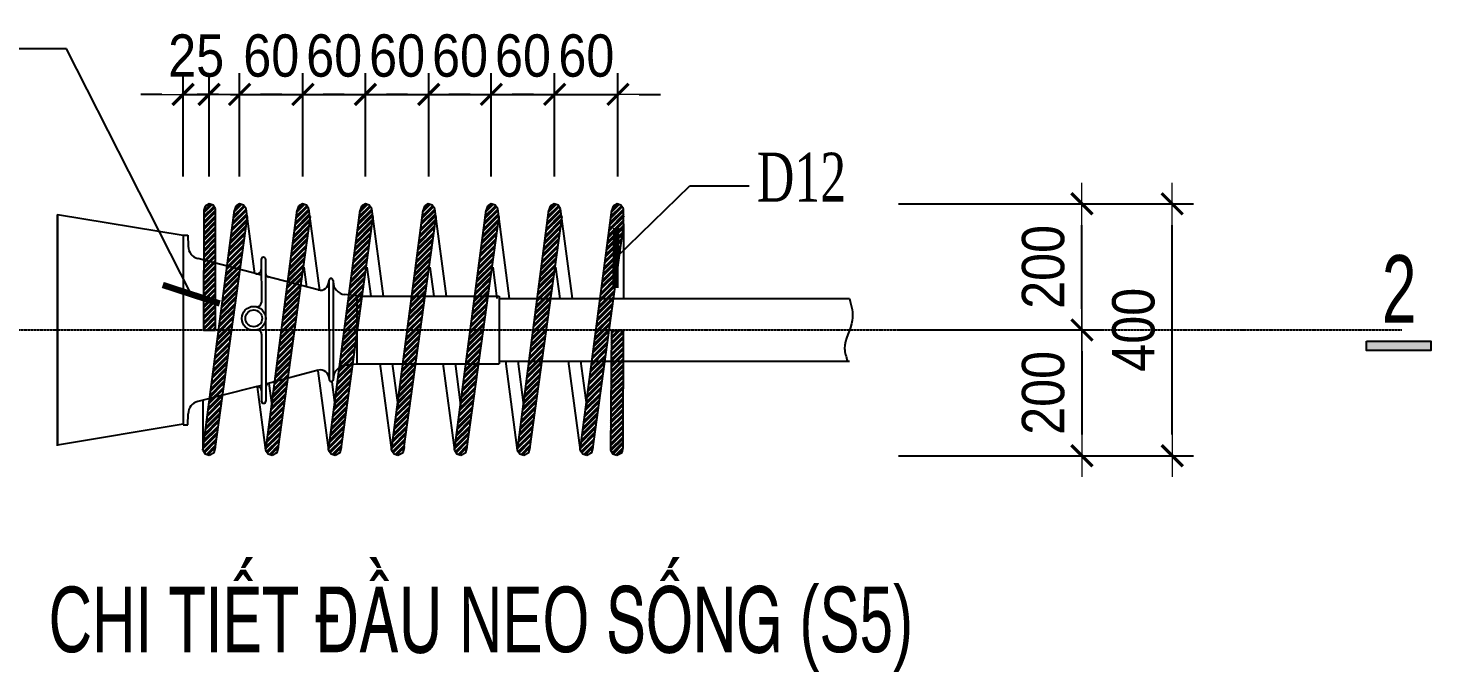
# Model space of a CAD drawing. Header units: millimetres. Extents: x 408913 to 1237273, y -191467 to -86666.
# Drawn here: x 1133061 to 1139683, y -161573 to -158532 of the extents above; entities that cross this region are included whole.
import ezdxf
from ezdxf.enums import TextEntityAlignment as Align

# ---------------------------------------------------------------- set-up
doc = ezdxf.new("R2010")
doc.units = ezdxf.units.MM
doc.header["$LTSCALE"] = 35
doc.header["$PDMODE"] = 3
doc.linetypes.add('CENTER', pattern=[2, 1.25, -0.25, 0.25, -0.25])
for name, color, linetype in [('CONC_OUTLINE', 2, 'Continuous'), ('Dimension', 253, 'Continuous'), ('Hatch', 8, 'Continuous'), ('REINFT', 4, 'Continuous'), ('TEXT', 4, 'Continuous'), ('TXT-ST2', 7, 'Continuous')]:
    doc.layers.add(name, color=color, linetype=linetype)
doc.layers.add('NDC_S_DIM', color=1, linetype='Continuous', lineweight=9)
doc.styles.add('2F', font='')
doc.styles.add('DIM', font='romans.shx', dxfattribs={"width": 0.55, "bigfont": 'vns.shx'})
doc.styles.add('NDC_ARIAL', font='arial.ttf', dxfattribs={"width": 0.85})
doc.styles.add('VNTIMEH', font='vntimeh.shx', dxfattribs={"width": 0.8, "bigfont": 'vns.shx'})
doc.styles.get('2F').set_extended_font_data('.VnArial NarrowH')
doc.dimstyles.new('A2_1-10', dxfattribs={"dimscale": 100, "dimtxt": 2, "dimasz": 1, "dimexe": 1, "dimexo": 0, "dimgap": 0.8, "dimtad": 1, "dimdec": 0, "dimlfac": 0.1, "dimdsep": 46, "dimtxsty": 'NDC_ARIAL', "dimblk": 'DIMMARK', "dimcen": 49999.938995, "dimdle": 1.5, "dimclrd": 1, "dimclre": 1, "dimclrt": 3, "dimadec": 0, "dimazin": 0, "dimtfac": 1, "dimtdec": 0, "dimtix": 1, "dimtmove": 2, "dimatfit": 3, "dimfxl": 1, "dimarcsym": 0})
doc.dimstyles.new('VSC 1-200', dxfattribs={"dimscale": 200, "dimtxt": 2, "dimasz": 1, "dimexe": 0.8, "dimexo": 1, "dimgap": 1, "dimtad": 1, "dimdec": 0, "dimzin": 0, "dimdsep": 46, "dimtxsty": 'DIM', "dimblk1": 'ARCHTICK', "dimblk2": 'ARCHTICK', "dimsah": 1, "dimcen": -0.2, "dimdle": 0.8, "dimclrd": 9, "dimclre": 9, "dimclrt": 2, "dimadec": 0, "dimazin": 0, "dimtfac": 1, "dimtdec": 0, "dimtmove": 0, "dimatfit": 3, "dimldrblk": 'ARCHTICK', "dimfxl": 4, "dimfxlon": 1, "dimtolj": 1, "dimtzin": 0, "dimarcsym": 0})
pattern_1 = [(45, (507989.88, -91849.741), (-13.1256696, 13.1256696), []), (45, (507989.88, -91840.46), (-13.1256696, 13.1256696), [])]

# ---------------------------------------------------------------- blocks, each defined once
blk = doc.blocks.new('GHT')
at = {"color": 2}
for p, q in [((357261.2, 12228.7), (357261.2, 12562.8)), ((357321, 12228.7), (357321, 12562.8)), ((357258.9, 12228.7), (357323.3, 12228.7)), ((357258.9, 12092.8), (357258.9, 12228.7)), ((357323.3, 12092.8), (357323.3, 12228.7)), ((357258.5, 12092.8), (357257.3, 12081.2)), ((357258.5, 12092.8), (357323.7, 12092.8)), ((357323.7, 12092.9), (357325, 12081.4)), ((357244, 12070.3), (357338.3, 12070.5)), ((357252.9, 12056), (357239.8, 12005.9)), ((357244, 12066.2), (357338.3, 12066.5)), ((357329.5, 12056.2), (357342.8, 12006.1)), ((357223.7, 12005.8), (357359, 12006.2)), ((357223.7, 12001.8), (357264.8, 12001.9)), ((357238.8, 12001.8), (357236.7, 11993.9)), ((357295.1, 12001.9), (357359.1, 12002.1)), ((357343.9, 12002.1), (357346, 11994.2)), ((357236.7, 11993.9), (357223, 11941.2)), ((357346, 11994.2), (357359.2, 11941.2)), ((357201.1, 11927.3), (357181.1, 11807.4)), ((357200.7, 11931.7), (357211.2, 11932.1)), ((357200.7, 11927.3), (357200.7, 11931.7)), ((357200.7, 11927.4), (357381.5, 11927.4)), ((357381.5, 11931.7), (357371, 11932.1)), ((357381.1, 11927.4), (357401.1, 11807.4)), ((357381.5, 11927.4), (357381.5, 11931.7)), ((357180.7, 11807.4), (357400.7, 11807.4))]:
    blk.add_line(p, q, dxfattribs=at)
for radius in [11.4, 7.98]:
    blk.add_circle((357280, 11994.6), radius, dxfattribs=at)
for centre, radius, start, end in [((357245.1, 12082.5), 12.2, 270.145, 353.8622), ((357337.1, 12082.8), 12.2, 186.4278, 270.145), ((357244, 12068.3), 2.04, 90.145, 270.145), ((357338.3, 12068.5), 2.04, 270.145, 90.145), ((357245, 12058.1), 8.15, 345.4243, 90.145), ((357337.4, 12058.3), 8.15, 90.145, 194.8658), ((357223.7, 12003.8), 2.04, 90.145, 270.145), ((357233.5, 11997.6), 4.07, 345.4243, 90.145), ((357236.7, 12010), 4.07, 270.145, 345.4243), ((357264.8, 11997.8), 4.07, 347.9918, 90.145), ((357295.1, 11997.9), 4.07, 90.145, 192.2982), ((357345.7, 12010.2), 4.07, 194.8658, 270.145), ((357349.2, 11998), 4.07, 90.145, 194.8658), ((357359, 12004.1), 2.04, 270.145, 90.145), ((357211.2, 11944.3), 12.2, 270, 345.4243), ((357371, 11944.3), 12.2, 194.5757, 270)]:
    blk.add_arc(centre, radius, start, end, dxfattribs=at)
blk.add_open_spline([(357261.2, 12562.8), (357268.2, 12564.6), (357284.4, 12568.7), (357303.7, 12555.2), (357316.7, 12559.5), (357320.7, 12560.8)], degree=3, knots=[0.602049, 0.602049, 0.602049, 0.602049, 21.547376, 49.488192, 61.520384, 61.520384, 61.520384, 61.520384], dxfattribs=at)
blk = doc.blocks.new('DIMMARK')
at = {"layer": 'NDC_S_DIM', "color": 1}
blk.add_line((-1.5, 0), (1, 0), dxfattribs=at)
at = {"layer": 'NDC_S_DIM', "color": 2, "const_width": 0.15}
blk.add_lwpolyline([(-0.5, -0.5), (0.5, 0.5)], dxfattribs=at)
blk = doc.blocks.new('*D431')
at = {"layer": 'DEFPOINTS', "color": 0, "transparency": 16777216}
for p in [(1137169.2, -159958), (1137169.2, -160551.8), (1138035.3, -160551.8)]:
    blk.add_point(p, dxfattribs=at)
at = {"layer": 'NDC_S_DIM', "color": 1, "lineweight": -2, "transparency": 16777216}
for p, q in [((1137169.2, -159958), (1138135.3, -159958)), ((1138035.3, -160058), (1138035.3, -160451.8)), ((1137169.2, -160551.8), (1138135.3, -160551.8))]:
    blk.add_line(p, q, dxfattribs=at)
at = {"layer": 'NDC_S_DIM', "color": 1, "lineweight": -2, "transparency": 16777216, "xscale": 100, "yscale": 100, "zscale": 100}
for p, rotation in [((1138035.3, -159958), 90), ((1138035.3, -160551.8), 270)]:
    blk.add_blockref('DIMMARK', p, dxfattribs=dict(at, rotation=rotation))
at = {"layer": 'NDC_S_DIM', "color": 3, "transparency": 16777216, "insert": (1137853.2, -160254.9), "char_height": 200, "attachment_point": 5, "rotation": 90, "style": 'NDC_ARIAL'}
blk.add_mtext('200', dxfattribs=at)
blk = doc.blocks.new('*D432')
at = {"layer": 'DEFPOINTS', "color": 0, "transparency": 16777216}
for p in [(1137169.2, -159362.3), (1138035.3, -159362.3), (1137169.2, -159958)]:
    blk.add_point(p, dxfattribs=at)
at = {"layer": 'NDC_S_DIM', "color": 1, "lineweight": -2, "transparency": 16777216}
for p, q in [((1137169.2, -159362.3), (1138135.3, -159362.3)), ((1138035.3, -159858), (1138035.3, -159462.3)), ((1137169.2, -159958), (1138135.3, -159958))]:
    blk.add_line(p, q, dxfattribs=at)
at = {"layer": 'NDC_S_DIM', "color": 1, "lineweight": -2, "transparency": 16777216, "xscale": 100, "yscale": 100, "zscale": 100}
for p, rotation in [((1138035.3, -159362.3), 90), ((1138035.3, -159958), 270)]:
    blk.add_blockref('DIMMARK', p, dxfattribs=dict(at, rotation=rotation))
at = {"layer": 'NDC_S_DIM', "color": 3, "transparency": 16777216, "insert": (1137853.2, -159660.1), "char_height": 200, "attachment_point": 5, "rotation": 90, "style": 'NDC_ARIAL'}
blk.add_mtext('200', dxfattribs=at)
blk = doc.blocks.new('*D433')
at = {"layer": 'DEFPOINTS', "color": 0, "transparency": 16777216}
for p in [(1137876.6, -159362.3), (1138461.3, -159362.3), (1137876.6, -160551.8)]:
    blk.add_point(p, dxfattribs=at)
at = {"layer": 'NDC_S_DIM', "color": 1, "lineweight": -2, "transparency": 16777216}
for p, q in [((1137876.6, -159362.3), (1138561.3, -159362.3)), ((1138461.3, -160451.8), (1138461.3, -159462.3)), ((1137876.6, -160551.8), (1138561.3, -160551.8))]:
    blk.add_line(p, q, dxfattribs=at)
at = {"layer": 'NDC_S_DIM', "color": 1, "lineweight": -2, "transparency": 16777216, "xscale": 100, "yscale": 100, "zscale": 100}
for p, rotation in [((1138461.3, -159362.3), 90), ((1138461.3, -160551.8), 270)]:
    blk.add_blockref('DIMMARK', p, dxfattribs=dict(at, rotation=rotation))
at = {"layer": 'NDC_S_DIM', "color": 3, "transparency": 16777216, "insert": (1138279.2, -159957), "char_height": 200, "attachment_point": 5, "rotation": 90, "style": 'NDC_ARIAL'}
blk.add_mtext('400', dxfattribs=at)
blk = doc.blocks.new('_ArchTick')
at = {"color": 0, "linetype": 'ByBlock', "const_width": 0.15}
blk.add_lwpolyline([(-0.5, -0.5), (0.5, 0.5)], dxfattribs=at)
blk = doc.blocks.new('*D487')
at = {"layer": 'DEFPOINTS', "color": 0, "transparency": 16777216}
for p in [(1133915.5, -158845.5), (1133792.8, -159233, 2.2), (1133915.5, -159233, 2.2)]:
    blk.add_point(p, dxfattribs=at)
at = {"layer": 'NDC_S_DIM', "color": 1, "lineweight": -2, "transparency": 16777216}
for p, q in [((1133792.8, -159233), (1133792.8, -158745.5)), ((1133915.5, -159233), (1133915.5, -158745.5)), ((1133692.8, -158845.5), (1133592.8, -158845.5)), ((1133792.8, -158845.5), (1133915.5, -158845.5)), ((1134015.5, -158845.5), (1134115.5, -158845.5))]:
    blk.add_line(p, q, dxfattribs=at)
at = {"layer": 'NDC_S_DIM', "color": 1, "lineweight": -2, "transparency": 16777216, "xscale": 100, "yscale": 100, "zscale": 100}
blk.add_blockref('DIMMARK', (1133792.8, -158845.5), dxfattribs=at)
at = {"layer": 'NDC_S_DIM', "color": 1, "lineweight": -2, "transparency": 16777216, "xscale": 100, "yscale": 100, "zscale": 100, "rotation": 180}
blk.add_blockref('DIMMARK', (1133915.5, -158845.5), dxfattribs=at)
at = {"layer": 'NDC_S_DIM', "color": 3, "transparency": 16777216, "insert": (1133854.1, -158663.4), "char_height": 200, "attachment_point": 5, "style": 'NDC_ARIAL'}
blk.add_mtext('25', dxfattribs=at)
blk = doc.blocks.new('*D488')
at = {"layer": 'DEFPOINTS', "color": 0, "transparency": 16777216}
for p in [(1134358, -158845.5), (1134059, -159233, 2.2), (1134358, -159233, 2.2)]:
    blk.add_point(p, dxfattribs=at)
at = {"layer": 'NDC_S_DIM', "color": 1, "lineweight": -2, "transparency": 16777216}
for p, q in [((1134059, -159233), (1134059, -158745.5)), ((1134358, -159233), (1134358, -158745.5)), ((1133959, -158845.5), (1133859, -158845.5)), ((1134059, -158845.5), (1134358, -158845.5)), ((1134458, -158845.5), (1134558, -158845.5))]:
    blk.add_line(p, q, dxfattribs=at)
at = {"layer": 'NDC_S_DIM', "color": 1, "lineweight": -2, "transparency": 16777216, "xscale": 100, "yscale": 100, "zscale": 100}
blk.add_blockref('DIMMARK', (1134059, -158845.5), dxfattribs=at)
at = {"layer": 'NDC_S_DIM', "color": 1, "lineweight": -2, "transparency": 16777216, "xscale": 100, "yscale": 100, "zscale": 100, "rotation": 180}
blk.add_blockref('DIMMARK', (1134358, -158845.5), dxfattribs=at)
at = {"layer": 'NDC_S_DIM', "color": 3, "transparency": 16777216, "insert": (1134208.5, -158663.4), "char_height": 200, "attachment_point": 5, "style": 'NDC_ARIAL'}
blk.add_mtext('60', dxfattribs=at)
blk = doc.blocks.new('*D489')
at = {"layer": 'DEFPOINTS', "color": 0, "transparency": 16777216}
for p in [(1134653.3, -158845.5), (1134358, -159233, 2.2), (1134653.3, -159233, 2.2)]:
    blk.add_point(p, dxfattribs=at)
at = {"layer": 'NDC_S_DIM', "color": 1, "lineweight": -2, "transparency": 16777216}
for p, q in [((1134358, -159233), (1134358, -158745.5)), ((1134653.3, -159233), (1134653.3, -158745.5)), ((1134258, -158845.5), (1134158, -158845.5)), ((1134358, -158845.5), (1134653.3, -158845.5)), ((1134753.3, -158845.5), (1134853.3, -158845.5))]:
    blk.add_line(p, q, dxfattribs=at)
at = {"layer": 'NDC_S_DIM', "color": 1, "lineweight": -2, "transparency": 16777216, "xscale": 100, "yscale": 100, "zscale": 100}
blk.add_blockref('DIMMARK', (1134358, -158845.5), dxfattribs=at)
at = {"layer": 'NDC_S_DIM', "color": 1, "lineweight": -2, "transparency": 16777216, "xscale": 100, "yscale": 100, "zscale": 100, "rotation": 180}
blk.add_blockref('DIMMARK', (1134653.3, -158845.5), dxfattribs=at)
at = {"layer": 'NDC_S_DIM', "color": 3, "transparency": 16777216, "insert": (1134505.6, -158663.4), "char_height": 200, "attachment_point": 5, "style": 'NDC_ARIAL'}
blk.add_mtext('60', dxfattribs=at)
blk = doc.blocks.new('*D490')
at = {"layer": 'DEFPOINTS', "color": 0, "transparency": 16777216}
for p in [(1134952.2, -158845.5), (1134653.3, -159233, 2.2), (1134952.2, -159233, 2.2)]:
    blk.add_point(p, dxfattribs=at)
at = {"layer": 'NDC_S_DIM', "color": 1, "lineweight": -2, "transparency": 16777216}
for p, q in [((1134653.3, -159233), (1134653.3, -158745.5)), ((1134952.2, -159233), (1134952.2, -158745.5)), ((1134553.3, -158845.5), (1134453.3, -158845.5)), ((1134653.3, -158845.5), (1134952.2, -158845.5)), ((1135052.2, -158845.5), (1135152.2, -158845.5))]:
    blk.add_line(p, q, dxfattribs=at)
at = {"layer": 'NDC_S_DIM', "color": 1, "lineweight": -2, "transparency": 16777216, "xscale": 100, "yscale": 100, "zscale": 100}
blk.add_blockref('DIMMARK', (1134653.3, -158845.5), dxfattribs=at)
at = {"layer": 'NDC_S_DIM', "color": 1, "lineweight": -2, "transparency": 16777216, "xscale": 100, "yscale": 100, "zscale": 100, "rotation": 180}
blk.add_blockref('DIMMARK', (1134952.2, -158845.5), dxfattribs=at)
at = {"layer": 'NDC_S_DIM', "color": 3, "transparency": 16777216, "insert": (1134802.7, -158663.4), "char_height": 200, "attachment_point": 5, "style": 'NDC_ARIAL'}
blk.add_mtext('60', dxfattribs=at)
blk = doc.blocks.new('*D491')
at = {"layer": 'DEFPOINTS', "color": 0, "transparency": 16777216}
for p in [(1135247.4, -158845.5), (1134952.2, -159233, 2.2), (1135247.4, -159233, 2.2)]:
    blk.add_point(p, dxfattribs=at)
at = {"layer": 'NDC_S_DIM', "color": 1, "lineweight": -2, "transparency": 16777216}
for p, q in [((1134952.2, -159233), (1134952.2, -158745.5)), ((1135247.4, -159233), (1135247.4, -158745.5)), ((1134852.2, -158845.5), (1134752.2, -158845.5)), ((1134952.2, -158845.5), (1135247.4, -158845.5)), ((1135347.4, -158845.5), (1135447.4, -158845.5))]:
    blk.add_line(p, q, dxfattribs=at)
at = {"layer": 'NDC_S_DIM', "color": 1, "lineweight": -2, "transparency": 16777216, "xscale": 100, "yscale": 100, "zscale": 100}
blk.add_blockref('DIMMARK', (1134952.2, -158845.5), dxfattribs=at)
at = {"layer": 'NDC_S_DIM', "color": 1, "lineweight": -2, "transparency": 16777216, "xscale": 100, "yscale": 100, "zscale": 100, "rotation": 180}
blk.add_blockref('DIMMARK', (1135247.4, -158845.5), dxfattribs=at)
at = {"layer": 'NDC_S_DIM', "color": 3, "transparency": 16777216, "insert": (1135099.8, -158663.4), "char_height": 200, "attachment_point": 5, "style": 'NDC_ARIAL'}
blk.add_mtext('60', dxfattribs=at)
blk = doc.blocks.new('*D492')
at = {"layer": 'DEFPOINTS', "color": 0, "transparency": 16777216}
for p in [(1135546.3, -158845.5), (1135247.4, -159233, 2.2), (1135546.3, -159233, 2.2)]:
    blk.add_point(p, dxfattribs=at)
at = {"layer": 'NDC_S_DIM', "color": 1, "lineweight": -2, "transparency": 16777216}
for p, q in [((1135247.4, -159233), (1135247.4, -158745.5)), ((1135546.3, -159233), (1135546.3, -158745.5)), ((1135147.4, -158845.5), (1135047.4, -158845.5)), ((1135247.4, -158845.5), (1135546.3, -158845.5)), ((1135646.3, -158845.5), (1135746.3, -158845.5))]:
    blk.add_line(p, q, dxfattribs=at)
at = {"layer": 'NDC_S_DIM', "color": 1, "lineweight": -2, "transparency": 16777216, "xscale": 100, "yscale": 100, "zscale": 100}
blk.add_blockref('DIMMARK', (1135247.4, -158845.5), dxfattribs=at)
at = {"layer": 'NDC_S_DIM', "color": 1, "lineweight": -2, "transparency": 16777216, "xscale": 100, "yscale": 100, "zscale": 100, "rotation": 180}
blk.add_blockref('DIMMARK', (1135546.3, -158845.5), dxfattribs=at)
at = {"layer": 'NDC_S_DIM', "color": 3, "transparency": 16777216, "insert": (1135396.8, -158663.4), "char_height": 200, "attachment_point": 5, "style": 'NDC_ARIAL'}
blk.add_mtext('60', dxfattribs=at)
blk = doc.blocks.new('*D493')
at = {"layer": 'DEFPOINTS', "color": 0, "transparency": 16777216}
for p in [(1135845.3, -158845.5), (1135546.3, -159233, 2.2), (1135845.3, -159233, 2.2)]:
    blk.add_point(p, dxfattribs=at)
at = {"layer": 'NDC_S_DIM', "color": 1, "lineweight": -2, "transparency": 16777216}
for p, q in [((1135546.3, -159233), (1135546.3, -158745.5)), ((1135845.3, -159233), (1135845.3, -158745.5)), ((1135446.3, -158845.5), (1135346.3, -158845.5)), ((1135546.3, -158845.5), (1135845.3, -158845.5)), ((1135945.3, -158845.5), (1136045.3, -158845.5))]:
    blk.add_line(p, q, dxfattribs=at)
at = {"layer": 'NDC_S_DIM', "color": 1, "lineweight": -2, "transparency": 16777216, "xscale": 100, "yscale": 100, "zscale": 100}
blk.add_blockref('DIMMARK', (1135546.3, -158845.5), dxfattribs=at)
at = {"layer": 'NDC_S_DIM', "color": 1, "lineweight": -2, "transparency": 16777216, "xscale": 100, "yscale": 100, "zscale": 100, "rotation": 180}
blk.add_blockref('DIMMARK', (1135845.3, -158845.5), dxfattribs=at)
at = {"layer": 'NDC_S_DIM', "color": 3, "transparency": 16777216, "insert": (1135695.8, -158663.4), "char_height": 200, "attachment_point": 5, "style": 'NDC_ARIAL'}
blk.add_mtext('60', dxfattribs=at)

msp = doc.modelspace()

# ---------------------------------------------------------------- hatches: boundary and pattern name
at = {"layer": 'Dimension', "ltscale": 200}
h = msp.add_hatch(color=1, dxfattribs=at)
h.dxf.hatch_style = 1
h.paths.add_polyline_path([(1139378, -160010.5), (1139682.7, -160010.5), (1139682.7, -160054.2), (1139378, -160054.2)])
at = {"layer": 'REINFT'}
h = msp.add_hatch(dxfattribs=at)
h.set_pattern_fill('STEEL', color=251, scale=148.5, style=0)
h.set_pattern_definition([(45, (508216.712, -100056.655), (-13.1256696, 13.1256696), []), (45, (508216.712, -100047.373), (-13.1256696, 13.1256696), [])])
h.paths.add_polyline_path([(1133885.5, -160525.7), (1133897.2, -160543.3), (1133915.5, -160549.4), (1133939.8, -160537.2), (1133945.9, -160512.8), (1133945.9, -160494), (1134094.5, -159423.7), (1134089.5, -159386.2), (1134077.3, -159367.9), (1134059, -159361.9), (1134040.7, -159374), (1134034.6, -159392.3)])
h = msp.add_hatch(dxfattribs=at)
h.set_pattern_fill('STEEL', color=251, scale=148.5, style=0)
h.set_pattern_definition(pattern_1)
h.paths.add_polyline_path([(1133945.9, -159386.2), (1133933.7, -159367.9), (1133915.5, -159361.9), (1133897.2, -159374), (1133891.1, -159392.3), (1133889.6, -159660.4), (1133945.9, -159675.1)])
h.paths.add_polyline_path([(1133888, -159955.6), (1133945.9, -159955.6), (1133945.9, -159918.8, -0.074091), (1133943.5, -159902.4, -0.074091), (1133945.9, -159885.9), (1133945.9, -159675.1), (1133889.6, -159660.4)])
h = msp.add_hatch(dxfattribs=at)
h.set_pattern_fill('STEEL', color=251, scale=148.5, style=0)
h.set_pattern_definition([(45, (508513.712, -100056.655), (-13.1256696, 13.1256696), []), (45, (508513.712, -100047.373), (-13.1256696, 13.1256696), [])])
h.paths.add_polyline_path([(1134182.5, -160525.7), (1134194.2, -160543.3), (1134212.5, -160549.4), (1134236.8, -160537.2), (1134242.9, -160512.8), (1134242.9, -160494), (1134391.5, -159423.7), (1134386.5, -159386.2), (1134374.3, -159367.9), (1134356, -159361.9), (1134337.7, -159374), (1134331.6, -159392.3)])
h = msp.add_hatch(dxfattribs=at)
h.set_pattern_fill('STEEL', color=251, scale=148.5, style=0)
h.set_pattern_definition([(45, (508810.712, -100056.655), (-13.1256696, 13.1256696), []), (45, (508810.712, -100047.373), (-13.1256696, 13.1256696), [])])
h.paths.add_polyline_path([(1134479.5, -160525.7), (1134491.2, -160543.3), (1134509.5, -160549.4), (1134533.8, -160537.2), (1134539.9, -160512.8), (1134539.9, -160494), (1134688.5, -159423.7), (1134683.5, -159386.2), (1134671.3, -159367.9), (1134653, -159361.9), (1134634.7, -159374), (1134628.6, -159392.3)])
h = msp.add_hatch(dxfattribs=at)
h.set_pattern_fill('STEEL', color=251, scale=148.5, style=0)
h.set_pattern_definition([(45, (509107.712, -100056.655), (-13.1256696, 13.1256696), []), (45, (509107.712, -100047.373), (-13.1256696, 13.1256696), [])])
h.paths.add_polyline_path([(1134776.5, -160525.7), (1134788.2, -160543.3), (1134806.5, -160549.4), (1134830.8, -160537.2), (1134836.9, -160512.8), (1134836.9, -160494), (1134985.5, -159423.7), (1134980.5, -159386.2), (1134968.3, -159367.9), (1134950, -159361.9), (1134931.7, -159374), (1134925.6, -159392.3)])
h = msp.add_hatch(dxfattribs=at)
h.set_pattern_fill('STEEL', color=251, scale=148.5, style=0)
h.set_pattern_definition([(45, (509404.712, -100056.655), (-13.1256696, 13.1256696), []), (45, (509404.712, -100047.373), (-13.1256696, 13.1256696), [])])
h.paths.add_polyline_path([(1135073.5, -160525.7), (1135085.2, -160543.3), (1135103.5, -160549.4), (1135127.8, -160537.2), (1135133.9, -160512.8), (1135133.9, -160494), (1135282.5, -159423.7), (1135277.5, -159386.2), (1135265.3, -159367.9), (1135247, -159361.9), (1135228.7, -159374), (1135222.6, -159392.3)])
h = msp.add_hatch(dxfattribs=at)
h.set_pattern_fill('STEEL', color=251, scale=148.5, style=0)
h.set_pattern_definition([(45, (509701.712, -100056.655), (-13.1256696, 13.1256696), []), (45, (509701.712, -100047.373), (-13.1256696, 13.1256696), [])])
h.paths.add_polyline_path([(1135370.5, -160525.7), (1135382.2, -160543.3), (1135400.5, -160549.4), (1135424.8, -160537.2), (1135430.9, -160512.8), (1135430.9, -160494), (1135579.5, -159423.7), (1135574.5, -159386.2), (1135562.3, -159367.9), (1135544, -159361.9), (1135525.7, -159374), (1135519.6, -159392.3)])
h = msp.add_hatch(dxfattribs=at)
h.set_pattern_fill('STEEL', color=251, scale=148.5, style=0)
h.set_pattern_definition([(45, (509998.712, -100056.655), (-13.1256696, 13.1256696), []), (45, (509998.712, -100047.373), (-13.1256696, 13.1256696), [])])
h.paths.add_polyline_path([(1135667.5, -160525.7), (1135679.2, -160543.3), (1135697.5, -160549.4), (1135721.8, -160537.2), (1135727.9, -160512.8), (1135727.9, -160494), (1135876.5, -159423.7), (1135871.5, -159386.2), (1135859.3, -159367.9), (1135841, -159361.9), (1135822.7, -159374), (1135816.6, -159392.3)])
h = msp.add_hatch(dxfattribs=at)
h.set_pattern_fill('STEEL', color=251, scale=148.5, style=0)
h.set_pattern_definition(pattern_1)
h.paths.add_polyline_path([(1135870.8, -160105.5), (1135812.9, -160105.5), (1135809.5, -160525), (1135821.7, -160543.3), (1135840, -160549.4), (1135864.4, -160537.2), (1135870.5, -160512.8)])
h.paths.add_polyline_path([(1135871, -159960.6), (1135814.1, -159960.6), (1135812.9, -160105.5), (1135870.8, -160105.5)])

# ---------------------------------------------------------------- linework, layer by layer
at = {"color": 251, "linetype": 'CENTER', "ltscale": 0.1}
msp.add_line((1131239.6, -159958, 2.2), (1139544.7, -159958, 2.2), dxfattribs=at)
at = {"layer": 'CONC_OUTLINE'}
msp.add_line((1133199.3, -160504.6, 2.2), (1133199.3, -159415.6, 2.2), dxfattribs=at)
at = {"layer": 'Dimension', "color": 1, "ltscale": 200, "elevation": 2.2}
msp.add_lwpolyline([(1139378, -160010.5), (1139682.7, -160010.5), (1139682.7, -160054.2), (1139378, -160054.2)], close=True, dxfattribs=at)
at = {"layer": 'REINFT'}
for p, q in [((1133885.5, -160525.7, 2.2), (1134034.6, -159392.3, 2.2)), ((1133891.1, -159392.3, 2.2), (1133888, -159958.7, 2.2)), ((1133897.2, -159374, 2.2), (1133891.1, -159392.3, 2.2)), ((1133915.5, -159361.9, 2.2), (1133897.2, -159374, 2.2)), ((1133933.7, -159367.9, 2.2), (1133915.5, -159361.9, 2.2)), ((1133945.9, -159386.2, 2.2), (1133933.7, -159367.9, 2.2)), ((1133945.9, -159958.7, 2.2), (1133945.9, -159386.2, 2.2)), ((1134040.7, -159374, 2.2), (1134034.6, -159392.3, 2.2)), ((1134059, -159361.9, 2.2), (1134040.7, -159374, 2.2)), ((1134077.3, -159367.9, 2.2), (1134059, -159361.9, 2.2)), ((1134089.5, -159386.2, 2.2), (1134077.3, -159367.9, 2.2)), ((1134130.4, -159692.7, 2.2), (1134089.5, -159386.2, 2.2)), ((1134182.5, -160525.7, 2.2), (1134331.6, -159392.3, 2.2)), ((1134337.7, -159374, 2.2), (1134331.6, -159392.3, 2.2)), ((1134356, -159361.9, 2.2), (1134337.7, -159374, 2.2)), ((1134374.3, -159367.9, 2.2), (1134356, -159361.9, 2.2)), ((1134386.5, -159386.2, 2.2), (1134374.3, -159367.9, 2.2)), ((1134437.9, -159771.8, 2.2), (1134386.5, -159386.2, 2.2)), ((1134479.5, -160525.7, 2.2), (1134628.6, -159392.3, 2.2)), ((1134634.7, -159374, 2.2), (1134628.6, -159392.3, 2.2)), ((1134653, -159361.9, 2.2), (1134634.7, -159374, 2.2)), ((1134671.3, -159367.9, 2.2), (1134653, -159361.9, 2.2)), ((1134683.5, -159386.2, 2.2), (1134671.3, -159367.9, 2.2)), ((1134738.4, -159798.1, 2.2), (1134683.5, -159386.2, 2.2)), ((1134776.5, -160525.7, 2.2), (1134925.6, -159392.3, 2.2)), ((1134931.7, -159374, 2.2), (1134925.6, -159392.3, 2.2)), ((1134950, -159361.9, 2.2), (1134931.7, -159374, 2.2)), ((1134968.3, -159367.9, 2.2), (1134950, -159361.9, 2.2)), ((1134980.5, -159386.2, 2.2), (1134968.3, -159367.9, 2.2)), ((1135035.4, -159798.1, 2.2), (1134980.5, -159386.2, 2.2)), ((1135073.5, -160525.7, 2.2), (1135222.6, -159392.3, 2.2)), ((1135228.7, -159374, 2.2), (1135222.6, -159392.3, 2.2)), ((1135247, -159361.9, 2.2), (1135228.7, -159374, 2.2)), ((1135265.3, -159367.9, 2.2), (1135247, -159361.9, 2.2)), ((1135277.5, -159386.2, 2.2), (1135265.3, -159367.9, 2.2)), ((1135333.9, -159809.5, 2.2), (1135277.5, -159386.2, 2.2)), ((1135370.5, -160525.7, 2.2), (1135519.6, -159392.3, 2.2)), ((1135525.7, -159374, 2.2), (1135519.6, -159392.3, 2.2)), ((1135544, -159361.9, 2.2), (1135525.7, -159374, 2.2)), ((1135562.3, -159367.9, 2.2), (1135544, -159361.9, 2.2)), ((1135574.5, -159386.2, 2.2), (1135562.3, -159367.9, 2.2)), ((1135630.9, -159809.5, 2.2), (1135574.5, -159386.2, 2.2)), ((1135667.5, -160525.7, 2.2), (1135816.6, -159392.3, 2.2)), ((1135822.7, -159374, 2.2), (1135816.6, -159392.3, 2.2)), ((1135841, -159361.9, 2.2), (1135822.7, -159374, 2.2)), ((1135859.3, -159367.9, 2.2), (1135841, -159361.9, 2.2)), ((1135871.5, -159386.2, 2.2), (1135859.3, -159367.9, 2.2)), ((1135871.4, -159456.7, 2.2), (1135871.5, -159386.2, 2.2)), ((1134094.8, -159421.6, 2.2), (1133942.5, -160518.9, 2.2)), ((1134391.8, -159421.6, 2.2), (1134239.5, -160518.9, 2.2)), ((1134688.8, -159421.6, 2.2), (1134536.5, -160518.9, 2.2)), ((1134985.8, -159421.6, 2.2), (1134833.5, -160518.9, 2.2)), ((1135282.8, -159421.6, 2.2), (1135130.5, -160518.9, 2.2)), ((1135579.8, -159421.6, 2.2), (1135427.5, -160518.9, 2.2)), ((1135871.4, -159456.7, 2.2), (1135724.5, -160518.9, 2.2)), ((1135871.4, -159456.7, 2.2), (1135871.4, -159809.5, 2.2)), ((1134362.8, -159660.7, 2.2), (1134375.7, -159756.5, 2.2)), ((1134659.8, -159660.7, 2.2), (1134678.3, -159798.1, 2.2)), ((1134956.8, -159660.7, 2.2), (1134975.3, -159798.1, 2.2)), ((1135253.8, -159660.7, 2.2), (1135273.8, -159809.5, 2.2)), ((1135550.8, -159660.7, 2.2), (1135570.8, -159809.5, 2.2)), ((1133888, -159958.7, 2.2), (1133945.9, -159958.7, 2.2)), ((1135814.1, -159960.6, 2.2), (1135809.5, -160525, 2.2)), ((1135814.1, -159960.6, 2.2), (1135870.6, -159960.6, 2.2)), ((1135870.5, -160512.8, 2.2), (1135871, -159960.6, 2.2)), ((1135871, -159960.6, 2.2), (1135871, -159963.1, 2.2)), ((1134721.1, -160116.8, 2.2), (1134776, -160525, 2.2)), ((1134807.1, -160313.2, 2.2), (1134780.9, -160116.8, 2.2)), ((1135018.1, -160116.8, 2.2), (1135073, -160525, 2.2)), ((1135104.1, -160313.2, 2.2), (1135077.9, -160116.8, 2.2)), ((1135313.6, -160105.5, 2.2), (1135370, -160525, 2.2)), ((1135401.1, -160313.2, 2.2), (1135373.4, -160105.5, 2.2)), ((1135610.6, -160105.5, 2.2), (1135667, -160525, 2.2)), ((1135698.1, -160313.2, 2.2), (1135670.4, -160105.5, 2.2)), ((1134428.7, -160150.5, 2.2), (1134479, -160525, 2.2)), ((1134141.9, -160226.6, 2.2), (1134182, -160525, 2.2)), ((1134213.1, -160313.2, 2.2), (1134199.5, -160211.3, 2.2)), ((1134510.1, -160313.2, 2.2), (1134495.4, -160203, 2.2)), ((1133886.2, -160290.7, 2.2), (1133885, -160525, 2.2)), ((1133939.8, -160537.2, 2.2), (1133945.9, -160512.8, 2.2)), ((1133945.9, -160512.8, 2.2), (1133945.9, -160496.2, 2.2)), ((1134236.8, -160537.2, 2.2), (1134242.9, -160512.8, 2.2)), ((1134242.9, -160512.8, 2.2), (1134241.7, -160504.4, 2.2)), ((1134533.8, -160537.2, 2.2), (1134539.9, -160512.8, 2.2)), ((1134539.9, -160512.8, 2.2), (1134538.7, -160504.4, 2.2)), ((1134830.8, -160537.2, 2.2), (1134836.9, -160512.8, 2.2)), ((1134836.9, -160512.8, 2.2), (1134835.7, -160504.4, 2.2)), ((1135127.8, -160537.2, 2.2), (1135133.9, -160512.8, 2.2)), ((1135133.9, -160512.8, 2.2), (1135132.7, -160504.4, 2.2)), ((1135424.8, -160537.2, 2.2), (1135430.9, -160512.8, 2.2)), ((1135430.9, -160512.8, 2.2), (1135429.7, -160504.4, 2.2)), ((1135721.8, -160537.2, 2.2), (1135727.9, -160512.8, 2.2)), ((1135727.9, -160512.8, 2.2), (1135726.7, -160504.4, 2.2)), ((1135864.4, -160537.2, 2.2), (1135870.5, -160512.8, 2.2)), ((1133885, -160525, 2.2), (1133897.2, -160543.3, 2.2)), ((1133897.2, -160543.3, 2.2), (1133915.5, -160549.4, 2.2)), ((1133915.5, -160549.4, 2.2), (1133939.8, -160537.2, 2.2)), ((1134182, -160525, 2.2), (1134194.2, -160543.3, 2.2)), ((1134194.2, -160543.3, 2.2), (1134212.5, -160549.4, 2.2)), ((1134212.5, -160549.4, 2.2), (1134236.8, -160537.2, 2.2)), ((1134479, -160525, 2.2), (1134491.2, -160543.3, 2.2)), ((1134491.2, -160543.3, 2.2), (1134509.5, -160549.4, 2.2)), ((1134509.5, -160549.4, 2.2), (1134533.8, -160537.2, 2.2)), ((1134776, -160525, 2.2), (1134788.2, -160543.3, 2.2)), ((1134788.2, -160543.3, 2.2), (1134806.5, -160549.4, 2.2)), ((1134806.5, -160549.4, 2.2), (1134830.8, -160537.2, 2.2)), ((1135073, -160525, 2.2), (1135085.2, -160543.3, 2.2)), ((1135085.2, -160543.3, 2.2), (1135103.5, -160549.4, 2.2)), ((1135103.5, -160549.4, 2.2), (1135127.8, -160537.2, 2.2)), ((1135370, -160525, 2.2), (1135382.2, -160543.3, 2.2)), ((1135382.2, -160543.3, 2.2), (1135400.5, -160549.4, 2.2)), ((1135400.5, -160549.4, 2.2), (1135424.8, -160537.2, 2.2)), ((1135667, -160525, 2.2), (1135679.2, -160543.3, 2.2)), ((1135679.2, -160543.3, 2.2), (1135697.5, -160549.4, 2.2)), ((1135697.5, -160549.4, 2.2), (1135721.8, -160537.2, 2.2)), ((1135809.5, -160525, 2.2), (1135821.7, -160543.3, 2.2)), ((1135821.7, -160543.3, 2.2), (1135840, -160549.4, 2.2)), ((1135840, -160549.4, 2.2), (1135864.4, -160537.2, 2.2))]:
    msp.add_line(p, q, dxfattribs=at)

# ---------------------------------------------------------------- block references
at = {"layer": 'Dimension', "xscale": 4.95, "yscale": 4.95, "zscale": 4.95, "rotation": 270}
msp.add_blockref('GHT', (1074752.6, 1608633, 2.2), dxfattribs=at)

# ---------------------------------------------------------------- texts
at = {"layer": 'TEXT', "color": 7, "linetype": 'Continuous', "style": '2F', "width": 0.8}
for s, height, p in [('2', 319.4, (1139532.9, -159924, 2.2)), ('CHI TIÕT §ÇU NEO SèNG (S5)', 310, (1135198, -161479.5, 2.2))]:
    msp.add_text(s, height=height, dxfattribs=at).set_placement(p, align=Align.CENTER)
at = {"layer": 'TXT-ST2', "style": 'VNTIMEH', "width": 0.7}
msp.add_text('d12', height=231, dxfattribs=at).set_placement((1136501.5, -159351.6, 2.2))

# ---------------------------------------------------------------- dimensions: what is measured, and where the dimension line sits
at = {"layer": 'NDC_S_DIM'}
for base, p1, p2, text, picture, middle in [((1133915.5, -158845.5, 2.2), (1133792.8, -159233, 4.4), (1133915.5, -159233, 4.4), '25', '*D487', (1133854.1, -158663.4, 2.2)), ((1134358, -158845.5, 2.2), (1134059, -159233, 4.4), (1134358, -159233, 4.4), '60', '*D488', (1134208.5, -158663.4, 2.2)), ((1134653.3, -158845.5, 2.2), (1134358, -159233, 4.4), (1134653.3, -159233, 4.4), '60', '*D489', (1134505.6, -158663.4, 2.2)), ((1134952.2, -158845.5, 2.2), (1134653.3, -159233, 4.4), (1134952.2, -159233, 4.4), '60', '*D490', (1134802.7, -158663.4, 2.2)), ((1135247.4, -158845.5, 2.2), (1134952.2, -159233, 4.4), (1135247.4, -159233, 4.4), '60', '*D491', (1135099.8, -158663.4, 2.2)), ((1135546.3, -158845.5, 2.2), (1135247.4, -159233, 4.4), (1135546.3, -159233, 4.4), '60', '*D492', (1135396.8, -158663.4, 2.2)), ((1135845.3, -158845.5, 2.2), (1135546.3, -159233, 4.4), (1135845.3, -159233, 4.4), '60', '*D493', (1135695.8, -158663.4, 2.2))]:
    dim = msp.add_linear_dim(base=base, p1=p1, p2=p2, text=text, dimstyle='A2_1-10', dxfattribs=at)
    dim.commit()
    dim.dimension.update_dxf_attribs({"geometry": picture, "text_midpoint": middle})
for base, p1, p2, text, picture, middle in [((1138035.3, -159362.3, 2.2), (1137169.2, -159958, 2.2), (1137169.2, -159362.3, 2.2), '200', '*D432', (1137853.2, -159660.1, 2.2)), ((1138461.3, -159362.3, 2.2), (1137876.6, -160551.8, 2.2), (1137876.6, -159362.3, 2.2), '400', '*D433', (1138279.2, -159957, 2.2)), ((1138035.3, -160551.8, 2.2), (1137169.2, -159958, 2.2), (1137169.2, -160551.8, 2.2), '200', '*D431', (1137853.2, -160254.9, 2.2))]:
    dim = msp.add_linear_dim(base=base, p1=p1, p2=p2, angle=90, text=text, dimstyle='A2_1-10', dxfattribs=at)
    dim.commit()
    dim.dimension.update_dxf_attribs({"geometry": picture, "text_midpoint": middle})

# ---------------------------------------------------------------- leaders
at = {"layer": 'Hatch', "color": 9, "linetype": 'Continuous'}
for points in [[(1133830.9, -159789.1, 2.2), (1133242, -158630, 2.2), (1130935.4, -158630, 2.2)], [(1135834.8, -159617.7, 2.2), (1136184.6, -159277.1, 2.2), (1136464.4, -159277.1, 2.2)]]:
    msp.add_leader(points, dimstyle='VSC 1-200', override={"dimtad": 0, "dimfxl": 2.5, "dimarcsym": 1}, dxfattribs=at)

doc.saveas('drawing.dxf')
